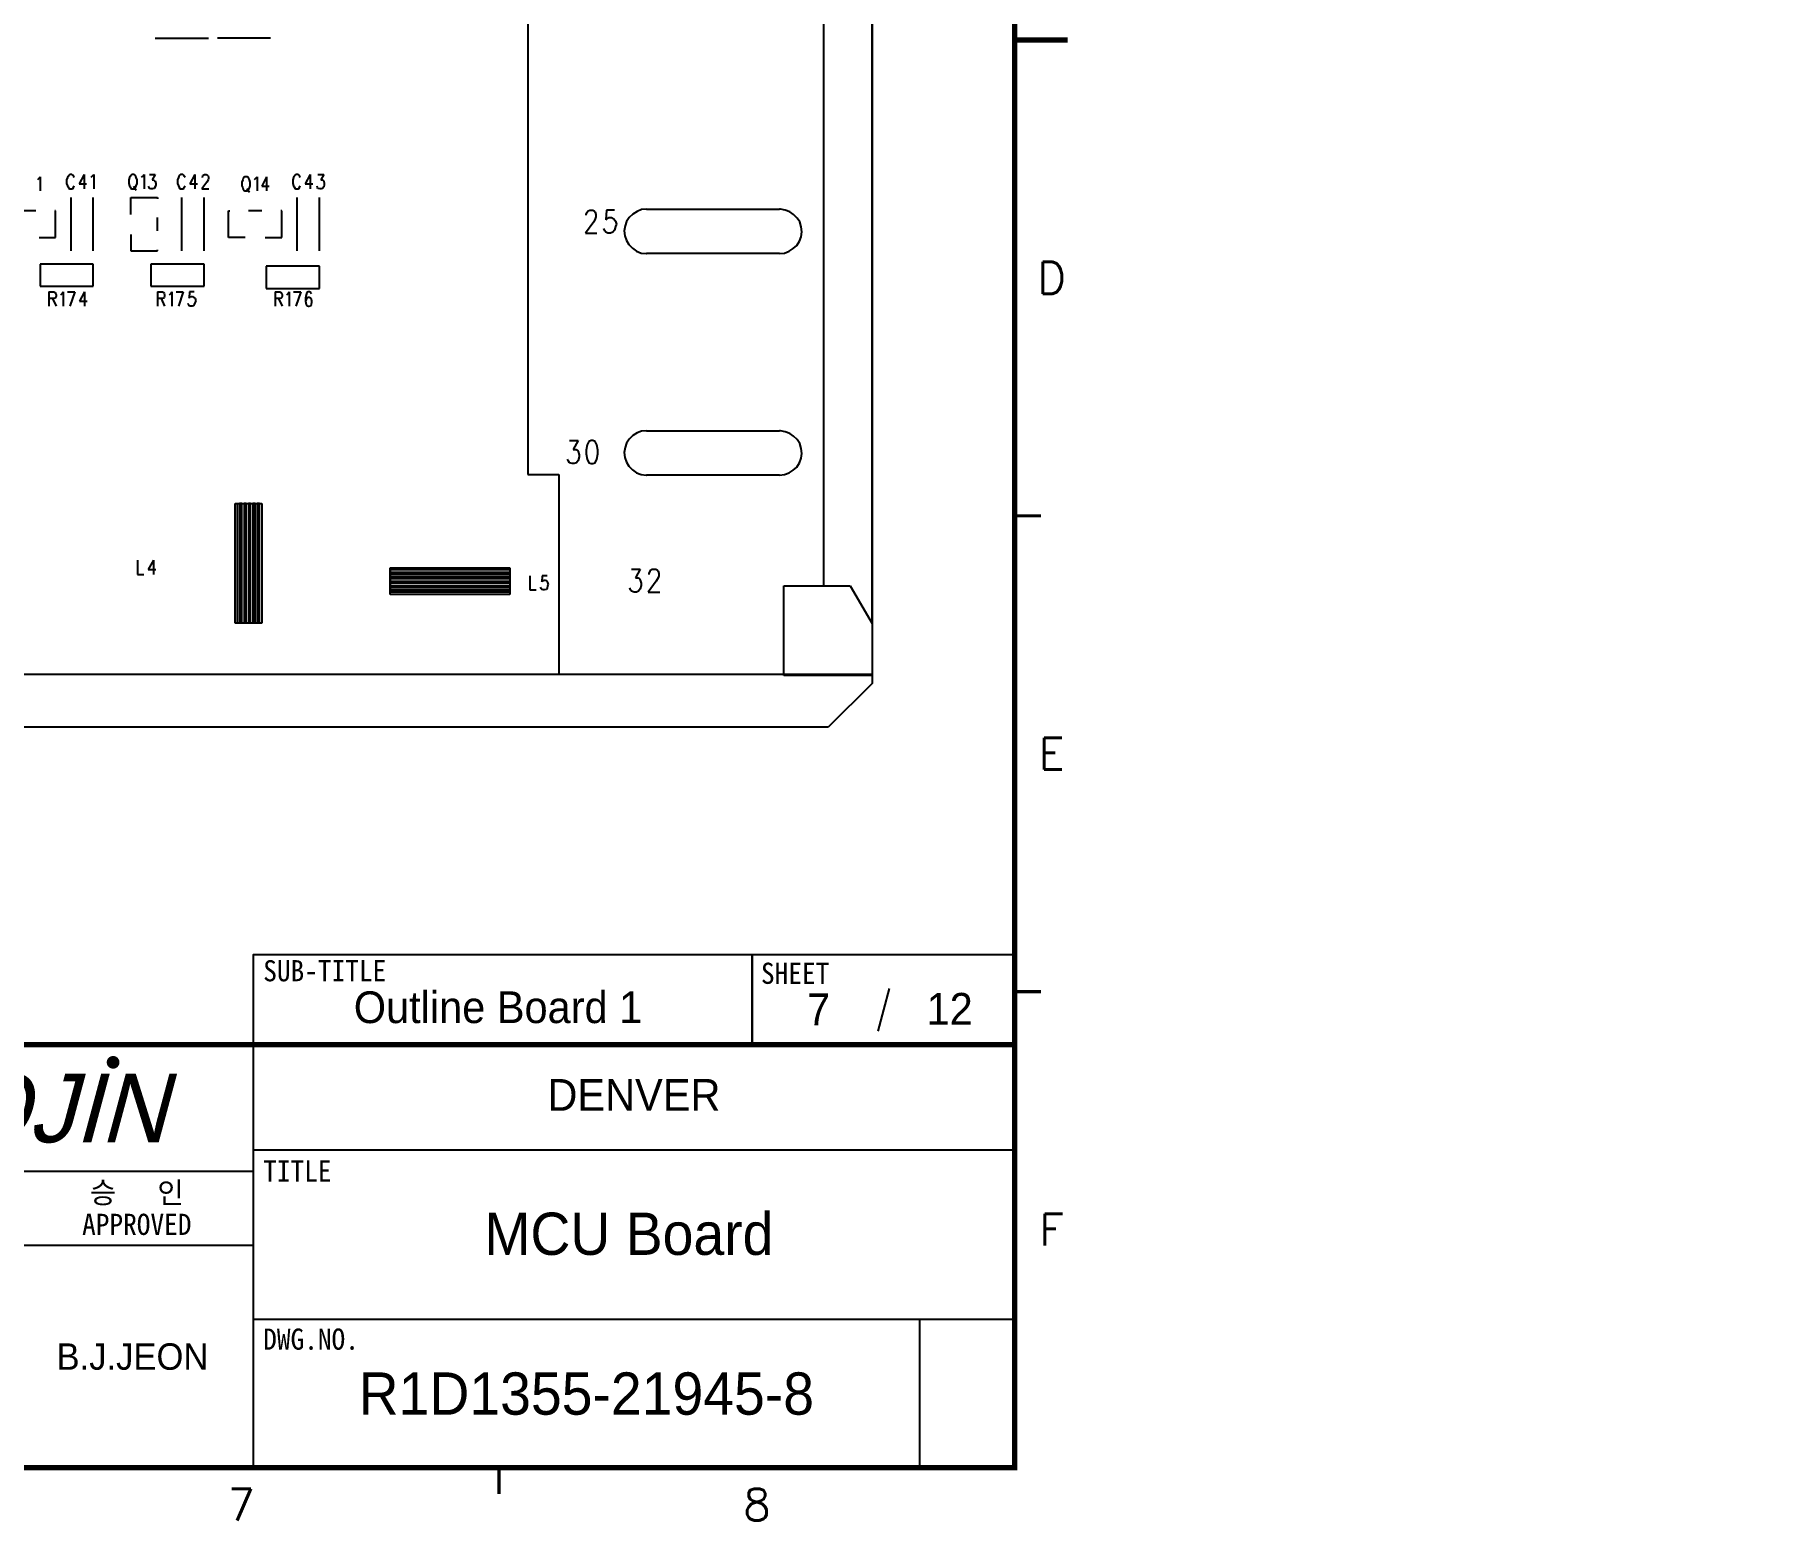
# Model space of a CAD drawing. Extents: x 295 to 953, y 10 to 290.
# Drawn here: x 789.3 to 952.6, y 10 to 150.5 of the extents above; entities that cross this region are included whole.
import ezdxf
from ezdxf.enums import TextEntityAlignment as Align

# ---------------------------------------------------------------- set-up
doc = ezdxf.new("R2010")
doc.units = 0
doc.header["$LTSCALE"] = 5
doc.header["$MEASUREMENT"] = 0
doc.layers.get('0').update_dxf_attribs({"linetype": 'CONTINUOUS', "lineweight": 25})
doc.layers.add('4', color=4, linetype='CONTINUOUS', lineweight=18)
doc.layers.add('6', color=6, linetype='CONTINUOUS', lineweight=13)
for name, color, linetype in [('SHEET', 3, 'CONTINUOUS'), ('SST0126_PHO', 15, 'CONTINUOUS'), ('문자', 4, 'CONTINUOUS'), ('테두리', 3, 'CONTINUOUS')]:
    doc.layers.add(name, color=color, linetype=linetype)
doc.styles.add('MARK', font='ARLRDBD.TTF')
doc.styles.get("Standard").update_dxf_attribs({"font": 'simplex.shx'})
doc.styles.add('굴림', font='')
doc.styles.add('굴림체', font='')
doc.styles.get('굴림').set_extended_font_data('Gulim')
doc.styles.get('굴림체').set_extended_font_data('GulimChe')

# ---------------------------------------------------------------- blocks, each defined once
blk = doc.blocks.new('B')
at = {"layer": '문자'}
blk.add_hatch(color=256, dxfattribs=at).paths.add_polyline_path([(13.79, 10), (15.31, 6), (16.84, 10)])
at = {"color": 4, "const_width": 0.6}
blk.add_lwpolyline([(48.46, 10.32, 1), (49.06, 10.32, 1)], format="xyb", close=True, dxfattribs=at)
at = {"layer": '문자'}
for p, q in [((10.73, 2), (7.68, 10)), ((7.68, 10), (10.09, 10)), ((11.94, 5.16), (10.09, 10)), ((10.73, 10), (13.15, 10)), ((13.79, 2), (10.73, 10)), ((14.99, 5.16), (13.15, 10)), ((13.79, 10), (16.84, 10)), ((15.31, 6), (13.79, 10)), ((16.84, 10), (15.31, 6)), ((11.94, 5.16), (10.73, 2)), ((14.99, 5.16), (13.79, 2))]:
    blk.add_line(p, q, dxfattribs=at)
at = {"layer": '문자', "style": 'MARK', "oblique": 15}
blk.add_text('WOOJIN', height=6.5, dxfattribs=at).set_placement((36.4, 6), align=Align.MIDDLE_CENTER)
blk = doc.blocks.new('C')
at = {"layer": 'SHEET'}
for p, q in [((393.14, 60.3), (392.07, 56.28)), ((333, 55), (333, 15)), ((405, 45), (333, 45)), ((333, 43), (247, 43)), ((333, 36), (247, 36)), ((405, 29), (333, 29)), ((396, 29), (396, 15))]:
    blk.add_line(p, q, dxfattribs=at)
for points in [[(333, 55), (380.19, 55), (380.19, 63.49), (333, 63.49)], [(380.19, 55), (405, 55), (405, 63.49), (380.19, 63.49)]]:
    blk.add_lwpolyline(points, close=True, dxfattribs=at)
at = {"layer": '테두리'}
blk.add_line((405, 285), (405, 15), dxfattribs=at)
for points, const_width in [([(15, 285), (15, 15), (405, 15), (405, 285), (15, 285)], 0.5), ([(410, 150), (405, 150)], 0.5), ([(407.5, 105), (405, 105)], 0.3), ([(407.5, 60), (405, 60)], 0.3), ([(15, 55), (405, 55)], 0.5), ([(356.25, 12.5), (356.25, 15)], 0.3)]:
    blk.add_lwpolyline(points, dxfattribs=dict(at, const_width=const_width))
blk.add_blockref('B', (271, 43))
at = {"layer": '문자'}
for s, p in [('D', (408.5, 127.5)), ('E', (408.5, 82.5)), ('F', (408.5, 37.5)), ('7', (331.88, 11.5)), ('8', (380.62, 11.5))]:
    blk.add_text(s, height=3, dxfattribs=at).set_placement(p, align=Align.MIDDLE)
at = {"layer": '문자', "style": '굴림체'}
for s, p in [('SUB-TITLE', (339.77, 61.98)), ('SHEET', (384.24, 61.74)), ('승   인', (322, 41)), ('APPROVED', (322, 38))]:
    blk.add_text(s, height=2, dxfattribs=at).set_placement(p, align=Align.MIDDLE_CENTER)
for s, p in [('TITLE', (333.95, 42.05)), ('DWG.NO.', (333.95, 26.15))]:
    blk.add_text(s, height=2, dxfattribs=at).set_placement(p)

msp = doc.modelspace()

# ---------------------------------------------------------------- linework, layer by layer
at = {"layer": 'SST0126_PHO', "color": 7}
for p, q in [((868.5, 245.89), (868.5, 89.15)), ((868.5, 245.89), (868.5, 89.15)), ((835.94, 244.89), (835.94, 108.89)), ((868.5, 94.85), (868.5, 240.19)), ((868.5, 95.31), (868.5, 239.69)), ((863.93, 98.37), (863.93, 236.67)), ((800.73, 150.17), (805.76, 150.17)), ((811.63, 150.17), (806.6, 150.17)), ((792.56, 137.22), (792.48, 137.09)), ((792.64, 137.26), (792.56, 137.22)), ((792.85, 137.26), (792.64, 137.26)), ((792.94, 137.22), (792.85, 137.26)), ((793.02, 137.09), (792.94, 137.22)), ((793.99, 137.26), (793.52, 136.38)), ((793.99, 137.26), (793.99, 135.92)), ((794.74, 137.09), (794.91, 137.26)), ((794.91, 137.26), (794.91, 135.92)), ((798.43, 137.22), (798.34, 137.09)), ((798.51, 137.26), (798.43, 137.22)), ((798.72, 137.26), (798.51, 137.26)), ((798.81, 137.22), (798.72, 137.26)), ((798.89, 137.09), (798.81, 137.22)), ((799.52, 137.09), (799.69, 137.26)), ((799.69, 137.26), (799.69, 135.92)), ((800.19, 137.26), (800.73, 137.26)), ((800.73, 137.26), (800.44, 136.76)), ((803.04, 137.22), (802.95, 137.09)), ((803.12, 137.26), (803.04, 137.22)), ((803.33, 137.26), (803.12, 137.26)), ((803.42, 137.22), (803.33, 137.26)), ((803.5, 137.09), (803.42, 137.22)), ((804.46, 137.26), (804, 136.38)), ((804.46, 137.26), (804.46, 135.92)), ((805.22, 137.14), (805.26, 137.22)), ((805.26, 137.22), (805.39, 137.26)), ((805.39, 137.26), (805.55, 137.26)), ((805.55, 137.26), (805.64, 137.22)), ((805.64, 137.22), (805.72, 137.14)), ((813.94, 137.22), (813.85, 137.09)), ((814.02, 137.26), (813.94, 137.22)), ((814.23, 137.26), (814.02, 137.26)), ((814.31, 137.22), (814.23, 137.26)), ((814.4, 137.09), (814.31, 137.22)), ((815.36, 137.26), (814.9, 136.38)), ((815.36, 137.26), (815.36, 135.92)), ((816.11, 137.26), (816.66, 137.26)), ((816.66, 137.26), (816.37, 136.76)), ((789.63, 136.8), (789.71, 136.88)), ((789.71, 136.88), (789.84, 137.05)), ((789.84, 137.05), (789.84, 135.71)), ((792.44, 136.97), (792.35, 136.76)), ((792.35, 136.76), (792.35, 136.42)), ((792.35, 136.42), (792.44, 136.21)), ((792.48, 137.09), (792.44, 136.97)), ((792.44, 136.21), (792.48, 136.09)), ((792.48, 136.09), (792.56, 135.96)), ((792.56, 135.96), (792.64, 135.92)), ((792.64, 135.92), (792.85, 135.92)), ((792.85, 135.92), (792.94, 135.96)), ((792.94, 135.96), (793.02, 136.09)), ((793.06, 136.97), (793.02, 137.09)), ((793.02, 136.09), (793.06, 136.21)), ((793.52, 136.38), (794.24, 136.38)), ((794.66, 137.01), (794.74, 137.09)), ((798.3, 136.97), (798.22, 136.76)), ((798.22, 136.76), (798.22, 136.42)), ((798.22, 136.42), (798.3, 136.21)), ((798.34, 137.09), (798.3, 136.97)), ((798.3, 136.21), (798.34, 136.09)), ((798.34, 136.09), (798.43, 135.96)), ((798.43, 135.96), (798.51, 135.92)), ((798.51, 135.92), (798.72, 135.92)), ((798.68, 136.17), (798.93, 135.79)), ((798.72, 135.92), (798.81, 135.96)), ((798.81, 135.96), (798.89, 136.09)), ((798.93, 136.97), (798.89, 137.09)), ((798.89, 136.09), (798.93, 136.21)), ((799.02, 136.76), (798.93, 136.97)), ((798.93, 136.21), (799.02, 136.42)), ((799.02, 136.42), (799.02, 136.76)), ((799.43, 137.01), (799.52, 137.09)), ((800.15, 136.05), (800.1, 136.17)), ((800.19, 135.96), (800.15, 136.05)), ((800.31, 135.92), (800.19, 135.96)), ((800.48, 135.92), (800.31, 135.92)), ((800.44, 136.76), (800.57, 136.76)), ((800.61, 135.96), (800.48, 135.92)), ((800.57, 136.76), (800.65, 136.68)), ((800.73, 136.09), (800.61, 135.96)), ((800.65, 136.68), (800.73, 136.63)), ((800.73, 136.63), (800.78, 136.42)), ((800.78, 136.3), (800.73, 136.09)), ((800.78, 136.42), (800.78, 136.3)), ((802.91, 136.97), (802.83, 136.76)), ((802.83, 136.76), (802.83, 136.42)), ((802.83, 136.42), (802.91, 136.21)), ((802.95, 137.09), (802.91, 136.97)), ((802.91, 136.21), (802.95, 136.09)), ((802.95, 136.09), (803.04, 135.96)), ((803.04, 135.96), (803.12, 135.92)), ((803.12, 135.92), (803.33, 135.92)), ((803.33, 135.92), (803.42, 135.96)), ((803.42, 135.96), (803.5, 136.09)), ((803.54, 136.97), (803.5, 137.09)), ((803.5, 136.09), (803.54, 136.21)), ((804, 136.38), (804.71, 136.38)), ((805.6, 136.55), (805.13, 135.92)), ((805.13, 135.92), (805.8, 135.92)), ((805.18, 137.01), (805.22, 137.14)), ((805.18, 136.97), (805.18, 137.01)), ((805.72, 136.76), (805.6, 136.55)), ((805.72, 137.14), (805.76, 137.01)), ((805.76, 136.88), (805.72, 136.76)), ((805.76, 137.01), (805.76, 136.88)), ((808.99, 136.76), (808.91, 136.55)), ((808.91, 136.55), (808.91, 136.21)), ((808.91, 136.21), (808.99, 136)), ((809.03, 136.88), (808.99, 136.76)), ((808.99, 136), (809.03, 135.88)), ((809.12, 137.01), (809.03, 136.88)), ((809.03, 135.88), (809.12, 135.75)), ((809.2, 137.05), (809.12, 137.01)), ((809.12, 135.75), (809.2, 135.71)), ((809.41, 137.05), (809.2, 137.05)), ((809.2, 135.71), (809.41, 135.71)), ((809.37, 135.96), (809.62, 135.59)), ((809.49, 137.01), (809.41, 137.05)), ((809.41, 135.71), (809.49, 135.75)), ((809.58, 136.88), (809.49, 137.01)), ((809.49, 135.75), (809.58, 135.88)), ((809.62, 136.76), (809.58, 136.88)), ((809.58, 135.88), (809.62, 136)), ((809.7, 136.55), (809.62, 136.76)), ((809.62, 136), (809.7, 136.21)), ((809.7, 136.21), (809.7, 136.55)), ((810.12, 136.8), (810.21, 136.88)), ((810.21, 136.88), (810.37, 137.05)), ((810.37, 137.05), (810.37, 135.71)), ((811.25, 137.05), (810.79, 136.17)), ((810.79, 136.17), (811.5, 136.17)), ((811.25, 137.05), (811.25, 135.71)), ((813.81, 136.97), (813.73, 136.76)), ((813.73, 136.76), (813.73, 136.42)), ((813.73, 136.42), (813.81, 136.21)), ((813.85, 137.09), (813.81, 136.97)), ((813.81, 136.21), (813.85, 136.09)), ((813.85, 136.09), (813.94, 135.96)), ((813.94, 135.96), (814.02, 135.92)), ((814.02, 135.92), (814.23, 135.92)), ((814.23, 135.92), (814.31, 135.96)), ((814.31, 135.96), (814.4, 136.09)), ((814.44, 136.97), (814.4, 137.09)), ((814.4, 136.09), (814.44, 136.21)), ((814.9, 136.38), (815.61, 136.38)), ((816.07, 136.05), (816.03, 136.17)), ((816.11, 135.96), (816.07, 136.05)), ((816.28, 135.92), (816.11, 135.96)), ((816.41, 135.92), (816.28, 135.92)), ((816.37, 136.76), (816.49, 136.76)), ((816.53, 135.96), (816.41, 135.92)), ((816.49, 136.76), (816.62, 136.68)), ((816.66, 136.09), (816.53, 135.96)), ((816.62, 136.68), (816.66, 136.63)), ((816.66, 136.63), (816.7, 136.42)), ((816.7, 136.3), (816.66, 136.09)), ((816.7, 136.42), (816.7, 136.3)), ((792.77, 130.05), (792.77, 135.08)), ((794.87, 130.05), (794.87, 135.08)), ((798.43, 133.49), (798.43, 135.08)), ((798.43, 135.08), (800.94, 135.08)), ((800.94, 135.08), (800.94, 134.96)), ((803.25, 130.05), (803.25, 135.08)), ((805.34, 130.05), (805.34, 135.08)), ((814.14, 130.05), (814.14, 135.08)), ((816.24, 130.05), (816.24, 135.08)), ((841.64, 133.83), (841.81, 133.91)), ((841.81, 133.91), (842.1, 133.91)), ((842.1, 133.91), (842.22, 133.83)), ((843.4, 133.91), (843.31, 132.99)), ((844.15, 133.91), (843.4, 133.91)), ((846.71, 133.95), (846.29, 133.78)), ((847.17, 133.99), (846.71, 133.95)), ((847.17, 133.99), (859.74, 133.99)), ((859.83, 133.99), (859.74, 133.99)), ((860.29, 133.91), (859.83, 133.99)), ((860.71, 133.74), (860.29, 133.91)), ((789.42, 133.83), (788.16, 133.83)), ((791.3, 133.83), (791.22, 133.83)), ((791.3, 131.31), (791.3, 133.83)), ((800.94, 131.94), (800.94, 133.2)), ((807.65, 131.31), (807.65, 133.83)), ((807.65, 133.83), (807.77, 133.83)), ((810.79, 133.83), (809.53, 133.83)), ((812.68, 133.83), (812.59, 133.83)), ((812.68, 131.31), (812.68, 133.83)), ((842.18, 132.78), (841.39, 131.73)), ((841.47, 133.49), (841.55, 133.7)), ((841.47, 133.41), (841.47, 133.49)), ((841.55, 133.7), (841.64, 133.83)), ((842.31, 133.07), (842.18, 132.78)), ((842.22, 133.83), (842.31, 133.7)), ((842.31, 133.7), (842.39, 133.49)), ((842.39, 133.28), (842.31, 133.07)), ((842.39, 133.49), (842.39, 133.28)), ((843.31, 132.99), (843.4, 133.07)), ((843.4, 133.07), (843.61, 133.2)), ((843.61, 133.2), (843.86, 133.2)), ((843.86, 133.2), (844.07, 133.07)), ((844.07, 133.07), (844.24, 132.86)), ((844.24, 132.36), (844.15, 132.02)), ((844.24, 132.86), (844.32, 132.57)), ((844.32, 132.57), (844.24, 132.36)), ((845.16, 132.4), (845.07, 131.94)), ((845.28, 132.82), (845.16, 132.4)), ((845.54, 133.2), (845.28, 132.82)), ((845.87, 133.53), (845.54, 133.2)), ((846.29, 133.78), (845.87, 133.53)), ((861.08, 133.49), (860.71, 133.74)), ((861.42, 133.15), (861.08, 133.49)), ((861.67, 132.78), (861.42, 133.15)), ((861.8, 132.32), (861.67, 132.78)), ((861.84, 131.86), (861.8, 132.32)), ((789.75, 131.31), (791.3, 131.31)), ((798.43, 131.6), (798.43, 130.05)), ((809.24, 131.31), (807.65, 131.31)), ((811.13, 131.31), (812.68, 131.31)), ((841.39, 131.73), (842.48, 131.73)), ((843.23, 131.94), (843.15, 132.15)), ((843.31, 131.81), (843.23, 131.94)), ((843.52, 131.73), (843.31, 131.81)), ((843.78, 131.73), (843.52, 131.73)), ((843.98, 131.81), (843.78, 131.73)), ((844.15, 132.02), (843.98, 131.81)), ((845.07, 131.94), (845.12, 131.48)), ((845.12, 131.48), (845.28, 131.02)), ((845.28, 131.02), (845.49, 130.64)), ((845.49, 130.64), (845.83, 130.3)), ((861.38, 130.56), (861.63, 130.98)), ((861.63, 130.98), (861.8, 131.39)), ((861.8, 131.39), (861.84, 131.86)), ((798.43, 130.05), (800.94, 130.05)), ((800.94, 130.05), (800.94, 130.14)), ((845.83, 130.3), (846.21, 130.01)), ((846.21, 130.01), (846.67, 129.84)), ((846.67, 129.84), (847.13, 129.8)), ((847.13, 129.8), (847.17, 129.8)), ((859.74, 129.8), (847.17, 129.8)), ((859.74, 129.8), (860.2, 129.84)), ((860.2, 129.84), (860.66, 130.01)), ((860.66, 130.01), (861.04, 130.26)), ((861.04, 130.26), (861.38, 130.56)), ((789.84, 128.8), (789.84, 126.7)), ((794.87, 128.8), (789.84, 128.8)), ((794.87, 126.7), (794.87, 128.8)), ((800.31, 128.8), (800.31, 126.7)), ((805.34, 128.8), (800.31, 128.8)), ((805.34, 126.7), (805.34, 128.8)), ((811.21, 128.59), (811.21, 126.49)), ((816.24, 128.59), (811.21, 128.59)), ((816.24, 126.49), (816.24, 128.59)), ((789.84, 126.7), (794.87, 126.7)), ((790.68, 126.16), (791.14, 126.16)), ((790.68, 126.16), (790.68, 124.81)), ((791.14, 126.16), (791.26, 126.11)), ((791.26, 126.11), (791.3, 126.03)), ((791.3, 126.03), (791.35, 125.9)), ((791.35, 125.78), (791.3, 125.65)), ((791.35, 125.9), (791.35, 125.78)), ((791.81, 125.9), (791.89, 125.99)), ((791.89, 125.99), (792.02, 126.16)), ((792.02, 126.16), (792.02, 124.81)), ((792.44, 126.16), (793.11, 126.16)), ((793.11, 126.16), (792.64, 124.81)), ((794.03, 126.16), (793.57, 125.28)), ((794.03, 126.16), (794.03, 124.81)), ((800.31, 126.7), (805.34, 126.7)), ((800.94, 126.16), (801.4, 126.16)), ((800.94, 126.16), (800.94, 124.81)), ((801.4, 126.16), (801.53, 126.11)), ((801.53, 126.11), (801.57, 126.03)), ((801.57, 126.03), (801.61, 125.9)), ((801.61, 125.78), (801.57, 125.65)), ((801.61, 125.9), (801.61, 125.78)), ((802.07, 125.9), (802.16, 125.99)), ((802.16, 125.99), (802.28, 126.16)), ((802.28, 126.16), (802.28, 124.81)), ((802.7, 126.16), (803.37, 126.16)), ((803.37, 126.16), (802.91, 124.81)), ((803.96, 126.16), (803.92, 125.57)), ((804.42, 126.16), (803.96, 126.16)), ((803.96, 125.65), (804.09, 125.74)), ((804.09, 125.74), (804.25, 125.74)), ((804.25, 125.74), (804.38, 125.65)), ((811.21, 126.49), (816.24, 126.49)), ((812.05, 126.16), (812.51, 126.16)), ((812.05, 126.16), (812.05, 124.81)), ((812.51, 126.16), (812.64, 126.11)), ((812.64, 126.11), (812.68, 126.03)), ((812.68, 126.03), (812.72, 125.9)), ((812.72, 125.78), (812.68, 125.65)), ((812.72, 125.9), (812.72, 125.78)), ((813.18, 125.9), (813.26, 125.99)), ((813.26, 125.99), (813.39, 126.16)), ((813.39, 126.16), (813.39, 124.81)), ((813.81, 126.16), (814.48, 126.16)), ((814.48, 126.16), (814.02, 124.81)), ((814.98, 125.9), (814.94, 125.57)), ((815.07, 126.11), (814.98, 125.9)), ((815.19, 126.16), (815.07, 126.11)), ((815.32, 126.16), (815.19, 126.16)), ((815.44, 126.11), (815.32, 126.16)), ((815.49, 125.99), (815.44, 126.11)), ((791.14, 125.53), (790.68, 125.53)), ((791.01, 125.53), (791.35, 124.81)), ((791.26, 125.57), (791.14, 125.53)), ((791.3, 125.65), (791.26, 125.57)), ((793.57, 125.28), (794.28, 125.28)), ((801.4, 125.53), (800.94, 125.53)), ((801.28, 125.53), (801.61, 124.81)), ((801.53, 125.57), (801.4, 125.53)), ((801.57, 125.65), (801.53, 125.57)), ((803.88, 124.94), (803.83, 125.07)), ((803.92, 124.86), (803.88, 124.94)), ((803.92, 125.57), (803.96, 125.65)), ((804.04, 124.81), (803.92, 124.86)), ((804.21, 124.81), (804.04, 124.81)), ((804.34, 124.86), (804.21, 124.81)), ((804.42, 124.98), (804.34, 124.86)), ((804.38, 125.65), (804.51, 125.53)), ((804.51, 125.19), (804.42, 124.98)), ((804.51, 125.53), (804.55, 125.32)), ((804.55, 125.32), (804.51, 125.19)), ((812.51, 125.53), (812.05, 125.53)), ((812.38, 125.53), (812.72, 124.81)), ((812.64, 125.57), (812.51, 125.53)), ((812.68, 125.65), (812.64, 125.57)), ((814.94, 125.57), (814.94, 125.28)), ((814.98, 125.44), (814.94, 125.28)), ((814.94, 125.28), (814.98, 124.98)), ((815.07, 125.57), (814.98, 125.44)), ((814.98, 124.98), (815.07, 124.86)), ((815.19, 125.65), (815.07, 125.57)), ((815.07, 124.86), (815.19, 124.81)), ((815.28, 125.65), (815.19, 125.65)), ((815.19, 124.81), (815.28, 124.81)), ((815.4, 125.57), (815.28, 125.65)), ((815.28, 124.81), (815.4, 124.86)), ((815.49, 125.44), (815.4, 125.57)), ((815.4, 124.86), (815.49, 124.98)), ((815.53, 125.28), (815.49, 125.44)), ((815.49, 124.98), (815.53, 125.19)), ((815.53, 125.19), (815.53, 125.28)), ((846.29, 112.83), (845.87, 112.58)), ((846.71, 113), (846.29, 112.83)), ((847.17, 113.04), (846.71, 113)), ((847.17, 113.04), (859.74, 113.04)), ((859.83, 113.04), (859.74, 113.04)), ((860.29, 112.95), (859.83, 113.04)), ((860.71, 112.79), (860.29, 112.95)), ((861.08, 112.53), (860.71, 112.79)), ((839.88, 112.12), (840.72, 112.12)), ((840.72, 112.12), (840.25, 111.28)), ((840.25, 111.28), (840.51, 111.28)), ((840.51, 111.28), (840.63, 111.19)), ((840.63, 111.19), (840.72, 111.07)), ((840.72, 111.07), (840.8, 110.77)), ((841.55, 111.7), (841.47, 111.19)), ((841.47, 111.19), (841.47, 110.86)), ((841.72, 112.03), (841.55, 111.7)), ((841.93, 112.12), (841.72, 112.03)), ((842.1, 112.12), (841.93, 112.12)), ((842.31, 112.03), (842.1, 112.12)), ((842.48, 111.7), (842.31, 112.03)), ((842.56, 111.19), (842.48, 111.7)), ((842.56, 110.86), (842.56, 111.19)), ((845.16, 111.45), (845.07, 110.98)), ((845.28, 111.86), (845.16, 111.45)), ((845.54, 112.24), (845.28, 111.86)), ((845.87, 112.58), (845.54, 112.24)), ((861.42, 112.2), (861.08, 112.53)), ((861.67, 111.82), (861.42, 112.2)), ((861.8, 111.36), (861.67, 111.82)), ((861.84, 110.9), (861.8, 111.36)), ((839.79, 110.15), (839.71, 110.36)), ((839.88, 110.02), (839.79, 110.15)), ((840.13, 109.94), (839.88, 110.02)), ((840.34, 109.94), (840.13, 109.94)), ((840.55, 110.02), (840.34, 109.94)), ((840.72, 110.23), (840.55, 110.02)), ((840.8, 110.57), (840.72, 110.23)), ((840.8, 110.77), (840.8, 110.57)), ((841.47, 110.86), (841.55, 110.36)), ((841.55, 110.36), (841.72, 110.02)), ((841.72, 110.02), (841.93, 109.94)), ((841.93, 109.94), (842.1, 109.94)), ((842.1, 109.94), (842.31, 110.02)), ((842.31, 110.02), (842.48, 110.36)), ((842.48, 110.36), (842.56, 110.86)), ((845.07, 110.98), (845.12, 110.52)), ((845.12, 110.52), (845.28, 110.06)), ((845.28, 110.06), (845.49, 109.68)), ((845.49, 109.68), (845.83, 109.35)), ((861.04, 109.31), (861.38, 109.6)), ((861.38, 109.6), (861.63, 110.02)), ((861.63, 110.02), (861.8, 110.44)), ((861.8, 110.44), (861.84, 110.9)), ((835.94, 108.89), (838.87, 108.89)), ((838.87, 108.89), (838.87, 90.03)), ((845.83, 109.35), (846.21, 109.06)), ((846.21, 109.06), (846.67, 108.89)), ((846.67, 108.89), (847.13, 108.85)), ((847.13, 108.85), (847.17, 108.85)), ((859.74, 108.85), (847.17, 108.85)), ((859.74, 108.85), (860.2, 108.89)), ((860.2, 108.89), (860.66, 109.06)), ((860.66, 109.06), (861.04, 109.31)), ((808.28, 94.85), (808.28, 106.16)), ((808.28, 106.16), (810.79, 106.16)), ((808.49, 94.85), (808.49, 106.16)), ((808.91, 106.16), (808.7, 106.16)), ((808.7, 106.16), (808.7, 94.85)), ((808.91, 94.85), (808.91, 106.16)), ((809.33, 106.16), (809.12, 106.16)), ((809.12, 106.16), (809.12, 94.85)), ((809.33, 94.85), (809.33, 106.16)), ((809.74, 106.16), (809.53, 106.16)), ((809.53, 106.16), (809.53, 94.85)), ((809.74, 94.85), (809.74, 106.16)), ((810.16, 106.16), (809.95, 106.16)), ((809.95, 106.16), (809.95, 94.85)), ((810.16, 94.85), (810.16, 106.16)), ((810.58, 106.16), (810.37, 106.16)), ((810.37, 106.16), (810.37, 94.85)), ((810.58, 94.85), (810.58, 106.16)), ((810.79, 106.16), (810.79, 94.85)), ((799.06, 100.8), (799.06, 99.46)), ((800.57, 100.8), (800.06, 99.92)), ((800.06, 99.92), (800.78, 99.92)), ((800.57, 100.8), (800.57, 99.46)), ((822.95, 97.57), (822.95, 100.09)), ((822.95, 100.09), (834.26, 100.09)), ((834.26, 99.88), (822.95, 99.88)), ((822.95, 99.88), (822.95, 99.67)), ((822.95, 99.67), (834.26, 99.67)), ((834.26, 100.09), (834.26, 97.57)), ((834.26, 100.09), (834.26, 99.88)), ((834.26, 99.67), (834.26, 99.46)), ((845.74, 99.96), (846.58, 99.96)), ((846.58, 99.96), (846.12, 99.12)), ((847.42, 99.54), (847.51, 99.75)), ((847.51, 99.75), (847.59, 99.88)), ((847.59, 99.88), (847.71, 99.96)), ((847.71, 99.96), (848.05, 99.96)), ((848.05, 99.96), (848.18, 99.88)), ((848.18, 99.88), (848.26, 99.75)), ((848.26, 99.75), (848.34, 99.54)), ((799.06, 99.46), (799.64, 99.46)), ((834.26, 99.46), (822.95, 99.46)), ((822.95, 99.46), (822.95, 99.25)), ((822.95, 99.25), (834.26, 99.25)), ((834.26, 99.04), (822.95, 99.04)), ((822.95, 99.04), (822.95, 98.83)), ((822.95, 98.83), (834.26, 98.83)), ((834.26, 98.62), (822.95, 98.62)), ((822.95, 98.62), (822.95, 98.41)), ((822.95, 98.41), (834.26, 98.41)), ((834.26, 98.2), (822.95, 98.2)), ((822.95, 98.2), (822.95, 97.99)), ((822.95, 97.99), (834.26, 97.99)), ((834.26, 99.25), (834.26, 99.04)), ((834.26, 98.83), (834.26, 98.62)), ((834.26, 98.41), (834.26, 98.2)), ((834.26, 97.99), (834.26, 97.78)), ((836.15, 99.33), (836.15, 97.99)), ((836.15, 97.99), (836.73, 97.99)), ((837.2, 98.12), (837.15, 98.24)), ((837.28, 98.03), (837.2, 98.12)), ((837.32, 99.33), (837.28, 98.75)), ((837.28, 98.75), (837.32, 98.83)), ((837.4, 97.99), (837.28, 98.03)), ((837.78, 99.33), (837.32, 99.33)), ((837.32, 98.83), (837.45, 98.91)), ((837.53, 97.99), (837.4, 97.99)), ((837.45, 98.91), (837.61, 98.91)), ((837.7, 98.03), (837.53, 97.99)), ((837.61, 98.91), (837.74, 98.83)), ((837.78, 98.16), (837.7, 98.03)), ((837.74, 98.83), (837.82, 98.7)), ((837.82, 98.37), (837.78, 98.16)), ((837.82, 98.7), (837.87, 98.5)), ((837.87, 98.5), (837.82, 98.37)), ((845.66, 97.99), (845.58, 98.2)), ((845.74, 97.87), (845.66, 97.99)), ((846.12, 99.12), (846.37, 99.12)), ((846.37, 99.12), (846.5, 99.04)), ((846.58, 98.08), (846.42, 97.87)), ((846.5, 99.04), (846.58, 98.91)), ((846.58, 98.91), (846.67, 98.62)), ((846.67, 98.41), (846.58, 98.08)), ((846.67, 98.62), (846.67, 98.41)), ((848.09, 98.83), (847.34, 97.78)), ((847.42, 99.46), (847.42, 99.54)), ((848.26, 99.12), (848.09, 98.83)), ((848.34, 99.33), (848.26, 99.12)), ((848.34, 99.54), (848.34, 99.33)), ((860.16, 89.9), (860.16, 98.37)), ((860.16, 98.37), (863.93, 98.37)), ((863.93, 98.37), (866.41, 98.37)), ((866.41, 98.37), (868.5, 94.82)), ((834.26, 97.78), (822.95, 97.78)), ((834.26, 97.57), (822.95, 97.57)), ((846, 97.78), (845.74, 97.87)), ((846.21, 97.78), (846, 97.78)), ((846.42, 97.87), (846.21, 97.78)), ((847.34, 97.78), (848.43, 97.78)), ((810.79, 94.85), (808.28, 94.85)), ((808.7, 94.85), (808.49, 94.85)), ((809.12, 94.85), (808.91, 94.85)), ((809.53, 94.85), (809.33, 94.85)), ((809.95, 94.85), (809.74, 94.85)), ((810.37, 94.85), (810.16, 94.85)), ((810.79, 94.85), (810.58, 94.85)), ((518.68, 90.03), (838.87, 90.03)), ((838.87, 90.03), (868.42, 90.03)), ((868.5, 89.9), (860.16, 89.9)), ((868.5, 89.15), (864.35, 85)), ((868.5, 89.15), (864.35, 85)), ((864.35, 85), (505.48, 85))]:
    msp.add_line(p, q, dxfattribs=at)

# ---------------------------------------------------------------- block references
msp.add_blockref('C', (476.98, 0))

# ---------------------------------------------------------------- texts
at = {"color": 4, "style": '굴림'}
msp.add_text('B.J.JEON', height=2.5, dxfattribs=at).set_placement((798.57, 25.5), align=Align.MIDDLE_CENTER)
at = {"layer": '4', "style": '굴림'}
for s, p in [('Outline Board 1', (833.13, 58.53)), ('7', (863.44, 58.33)), ('12', (875.83, 58.38)), ('DENVER', (845.98, 50.24))]:
    msp.add_text(s, height=3, dxfattribs=at).set_placement(p, align=Align.MIDDLE_CENTER)
at = {"layer": '6', "color": 4, "char_height": 3, "attachment_point": 4, "style": '굴림체'}
for insert, width in [((905.28, 137.42), 36.962), ((952.58, 106.26), 52.2944), ((952.58, 102.14), 52.2944)]:
    msp.add_mtext('{\\f굴림|b0|i0|c129;\\C7;', dxfattribs=dict(at, insert=insert, width=width))
at = {"layer": '문자', "style": '굴림'}
for s, p in [('MCU Board', (845.5, 37.11)), ('R1D1355-21945-8', (841.48, 22))]:
    msp.add_text(s, height=4, dxfattribs=at).set_placement(p, align=Align.MIDDLE_CENTER)

doc.saveas('drawing.dxf')
